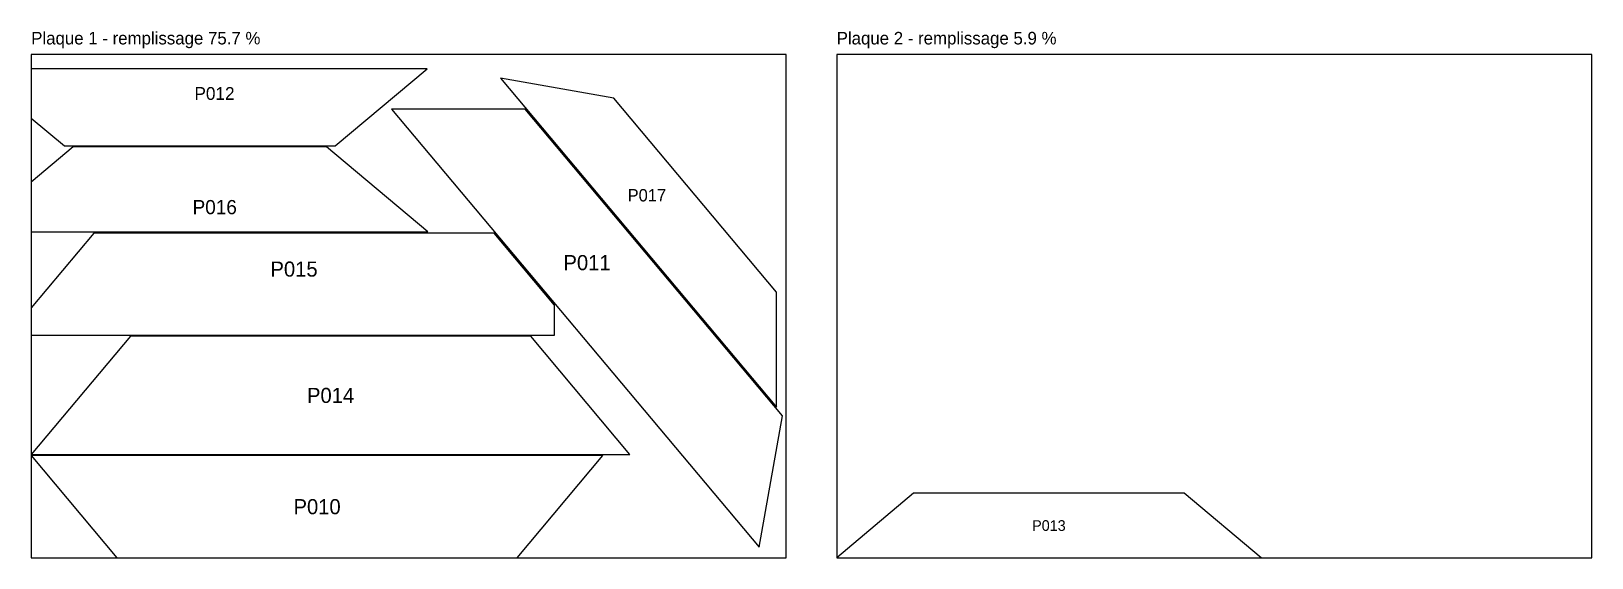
# Model space of a CAD drawing. Header units: millimetres. Extents: x 0 to 3100, y 0 to 1046.
import ezdxf
from ezdxf.enums import TextEntityAlignment as Align

# ---------------------------------------------------------------- set-up
doc = ezdxf.new("R2010")
doc.units = ezdxf.units.MM
for name, color, linetype in [('DECOUPES', 3, 'Continuous'), ('ETIQUETTES', 2, 'Continuous'), ('PLAQUE', 8, 'Continuous')]:
    doc.layers.add(name, color=color, linetype=linetype)

msp = doc.modelspace()

# ---------------------------------------------------------------- linework, layer by layer
at = {"layer": 'DECOUPES'}
for points in [[(0.1, 971.5), (0.1, 873.8), (66.1, 818.5), (604.1, 818.5), (786.4, 971.5)], [(1480.6, 299), (1480.6, 527.7), (1157.3, 913), (932, 952.7)], [(1446, 21.1), (1492.1, 282), (981, 891.1), (716, 891.1)], [(0.1, 746.3), (0.1, 647.4), (788, 647.4), (586.6, 816.4), (83.6, 816.4)], [(0.1, 442.3), (1039.6, 442.3), (1039.6, 502.2), (919.6, 645.3), (124.6, 645.3), (0.1, 496.9)], [(197.2, 440.2), (0, 205.2), (1189.4, 205.2), (992.2, 440.2)], [(1135.7, 203.1), (0, 203.1), (170.4, 0.1), (965.4, 0.1)], [(2443.1, 0.1), (2290.6, 128.1), (1752.6, 128.1), (1600, 0.1)]]:
    msp.add_lwpolyline(points, close=True, dxfattribs=at)
at = {"layer": 'PLAQUE'}
for points in [[(0, 0), (1500, 0), (1500, 1000), (0, 1000)], [(1600, 0), (3100, 0), (3100, 1000), (1600, 1000)]]:
    msp.add_lwpolyline(points, close=True, dxfattribs=at)

# ---------------------------------------------------------------- texts
at = {"layer": 'ETIQUETTES'}
for s, p in [('Plaque 1 - remplissage 75.7 %', (0, 1020)), ('Plaque 2 - remplissage 5.9 %', (1600, 1020))]:
    msp.add_text(s, height=25, dxfattribs=at).set_placement(p)
for s, height, p in [('P012', 25.5, (364.1, 922.6)), ('P017', 24.5, (1223, 720.4)), ('P016', 28.17, (364.5, 696.8)), ('P015', 30, (522.1, 573.7)), ('P011', 30, (1104.1, 586.5)), ('P014', 30, (594.7, 322.7)), ('P010', 30, (567.9, 101.6)), ('P013', 21.33, (2021.6, 64.1))]:
    msp.add_text(s, height=height, dxfattribs=at).set_placement(p, align=Align.MIDDLE_CENTER)

doc.saveas('drawing.dxf')
